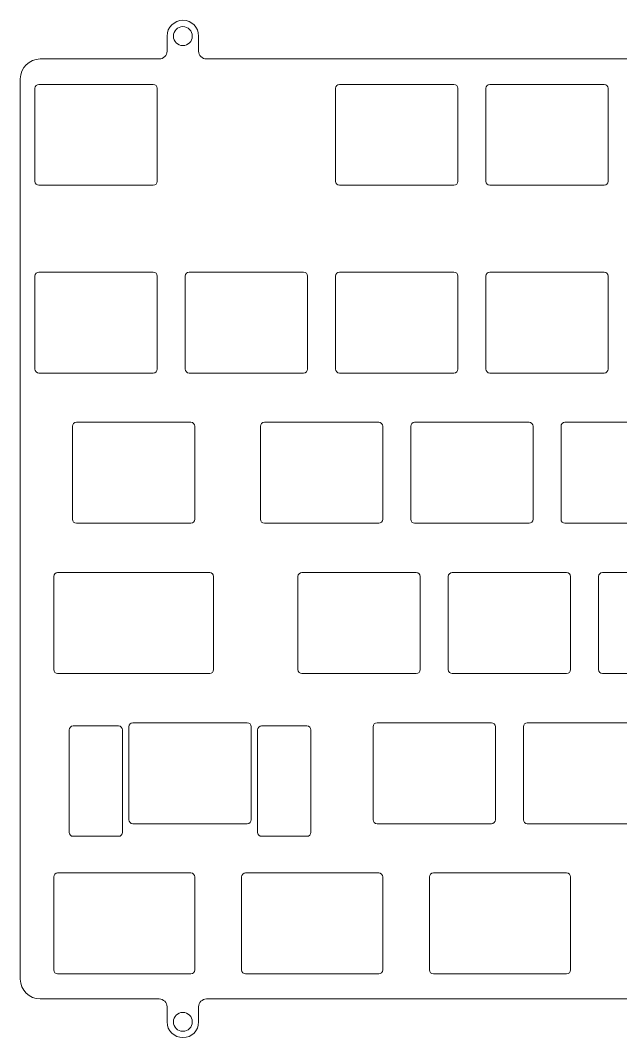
# Model space of a CAD drawing. Extents: x 132 to 481, y -549 to -243.
# Drawn here: x 133.1 to 209.2, y -372.3 to -243.3 of the extents above; entities that cross this region are included whole.
import ezdxf

# ---------------------------------------------------------------- set-up
doc = ezdxf.new("R2010")
doc.units = 0
doc.header["$MEASUREMENT"] = 0
doc.layers.add('Layer 1', color=7, linetype='Continuous')

# ---------------------------------------------------------------- blocks, each defined once
blk = doc.blocks.new('block 2')
at = {"layer": 'Layer 1', "color": 7, "lineweight": 9, "true_color": 0xffffff}
blk.add_open_spline([(135.57, -367.42), (134.19, -367.42), (133.07, -366.3), (133.07, -364.92)], degree=3, dxfattribs=at)
blk = doc.blocks.new('block 3')
at = {"layer": 'Layer 1', "color": 7, "lineweight": 9, "true_color": 0xffffff}
blk.add_lwpolyline([(135.57, -367.42), (150.67, -367.42)], dxfattribs=at)
blk = doc.blocks.new('block 4')
at = {"layer": 'Layer 1', "color": 7, "lineweight": 9, "true_color": 0xffffff}
blk.add_open_spline([(151.67, -368.42), (151.67, -367.87), (151.23, -367.42), (150.67, -367.42)], degree=3, dxfattribs=at)
blk = doc.blocks.new('block 5')
at = {"layer": 'Layer 1', "color": 7, "lineweight": 9, "true_color": 0xffffff}
blk.add_lwpolyline([(151.67, -368.42), (151.67, -370.32)], dxfattribs=at)
blk = doc.blocks.new('block 6')
at = {"layer": 'Layer 1', "color": 7, "lineweight": 9, "true_color": 0xffffff}
blk.add_open_spline([(151.67, -370.32), (151.67, -371.43), (152.57, -372.32), (153.67, -372.32), (154.78, -372.32), (155.67, -371.43), (155.67, -370.32)], degree=3, knots=[0, 0, 0, 0, 1, 1, 1, 2, 2, 2, 2], dxfattribs=at)
blk = doc.blocks.new('block 7')
at = {"layer": 'Layer 1', "color": 7, "lineweight": 9, "true_color": 0xffffff}
blk.add_lwpolyline([(155.67, -370.32), (155.67, -368.42)], dxfattribs=at)
blk = doc.blocks.new('block 8')
at = {"layer": 'Layer 1', "color": 7, "lineweight": 9, "true_color": 0xffffff}
blk.add_open_spline([(156.67, -367.42), (156.12, -367.42), (155.67, -367.87), (155.67, -368.42)], degree=3, dxfattribs=at)
blk = doc.blocks.new('block 9')
at = {"layer": 'Layer 1', "color": 7, "lineweight": 9, "true_color": 0xffffff}
blk.add_lwpolyline([(156.67, -367.42), (230.67, -367.42)], dxfattribs=at)
blk = doc.blocks.new('block 30')
at = {"layer": 'Layer 1', "color": 7, "lineweight": 9, "true_color": 0xffffff}
blk.add_open_spline([(152.47, -370.32), (152.47, -369.66), (153.01, -369.12), (153.67, -369.12), (154.34, -369.12), (154.87, -369.66), (154.87, -370.32), (154.87, -370.99), (154.34, -371.52), (153.67, -371.52), (153.01, -371.52), (152.47, -370.99), (152.47, -370.32)], degree=3, knots=[0, 0, 0, 0, 1, 1, 1, 2, 2, 2, 3, 3, 3, 4, 4, 4, 4], dxfattribs=at)
blk = doc.blocks.new('block 56')
at = {"layer": 'Layer 1', "color": 7, "lineweight": 9, "true_color": 0xffffff}
blk.add_lwpolyline([(230.67, -248.21), (156.67, -248.21)], dxfattribs=at)
blk = doc.blocks.new('block 57')
at = {"layer": 'Layer 1', "color": 7, "lineweight": 9, "true_color": 0xffffff}
blk.add_open_spline([(155.67, -247.21), (155.67, -247.76), (156.12, -248.21), (156.67, -248.21)], degree=3, dxfattribs=at)
blk = doc.blocks.new('block 58')
at = {"layer": 'Layer 1', "color": 7, "lineweight": 9, "true_color": 0xffffff}
blk.add_lwpolyline([(155.67, -247.21), (155.67, -245.31)], dxfattribs=at)
blk = doc.blocks.new('block 59')
at = {"layer": 'Layer 1', "color": 7, "lineweight": 9, "true_color": 0xffffff}
blk.add_open_spline([(155.67, -245.31), (155.67, -244.21), (154.78, -243.31), (153.67, -243.31), (152.57, -243.31), (151.67, -244.21), (151.67, -245.31)], degree=3, knots=[0, 0, 0, 0, 1, 1, 1, 2, 2, 2, 2], dxfattribs=at)
blk = doc.blocks.new('block 60')
at = {"layer": 'Layer 1', "color": 7, "lineweight": 9, "true_color": 0xffffff}
blk.add_lwpolyline([(151.67, -245.31), (151.67, -247.21)], dxfattribs=at)
blk = doc.blocks.new('block 61')
at = {"layer": 'Layer 1', "color": 7, "lineweight": 9, "true_color": 0xffffff}
blk.add_open_spline([(150.67, -248.21), (151.23, -248.21), (151.67, -247.76), (151.67, -247.21)], degree=3, dxfattribs=at)
blk = doc.blocks.new('block 62')
at = {"layer": 'Layer 1', "color": 7, "lineweight": 9, "true_color": 0xffffff}
blk.add_lwpolyline([(150.67, -248.21), (135.57, -248.21)], dxfattribs=at)
blk = doc.blocks.new('block 63')
at = {"layer": 'Layer 1', "color": 7, "lineweight": 9, "true_color": 0xffffff}
blk.add_open_spline([(133.07, -250.71), (133.07, -249.33), (134.19, -248.21), (135.57, -248.21)], degree=3, dxfattribs=at)
blk = doc.blocks.new('block 67')
at = {"layer": 'Layer 1', "color": 7, "lineweight": 9, "true_color": 0xffffff}
blk.add_open_spline([(152.47, -245.31), (152.47, -244.65), (153.01, -244.11), (153.67, -244.11), (154.34, -244.11), (154.87, -244.65), (154.87, -245.31), (154.87, -245.97), (154.34, -246.51), (153.67, -246.51), (153.01, -246.51), (152.47, -245.97), (152.47, -245.31)], degree=3, knots=[0, 0, 0, 0, 1, 1, 1, 2, 2, 2, 3, 3, 3, 4, 4, 4, 4], dxfattribs=at)
blk = doc.blocks.new('block 73')
at = {"layer": 'Layer 1', "color": 7, "lineweight": 9, "true_color": 0xffffff}
blk.add_lwpolyline([(135.42, -251.43), (149.92, -251.43)], dxfattribs=at)
blk = doc.blocks.new('block 74')
at = {"layer": 'Layer 1', "color": 7, "lineweight": 9, "true_color": 0xffffff}
blk.add_lwpolyline([(135.42, -264.23), (149.92, -264.23)], dxfattribs=at)
blk = doc.blocks.new('block 75')
at = {"layer": 'Layer 1', "color": 7, "lineweight": 9, "true_color": 0xffffff}
blk.add_lwpolyline([(134.92, -251.93), (134.92, -263.73)], dxfattribs=at)
blk = doc.blocks.new('block 76')
at = {"layer": 'Layer 1', "color": 7, "lineweight": 9, "true_color": 0xffffff}
blk.add_lwpolyline([(150.42, -251.93), (150.42, -263.73)], dxfattribs=at)
blk = doc.blocks.new('block 77')
at = {"layer": 'Layer 1', "color": 7, "lineweight": 9, "true_color": 0xffffff}
blk.add_open_spline([(135.42, -251.43), (135.15, -251.43), (134.92, -251.65), (134.92, -251.93)], degree=3, dxfattribs=at)
blk = doc.blocks.new('block 78')
at = {"layer": 'Layer 1', "color": 7, "lineweight": 9, "true_color": 0xffffff}
blk.add_open_spline([(150.42, -251.93), (150.42, -251.65), (150.2, -251.43), (149.92, -251.43)], degree=3, dxfattribs=at)
blk = doc.blocks.new('block 79')
at = {"layer": 'Layer 1', "color": 7, "lineweight": 9, "true_color": 0xffffff}
blk.add_open_spline([(134.92, -263.73), (134.92, -264), (135.15, -264.23), (135.42, -264.23)], degree=3, dxfattribs=at)
blk = doc.blocks.new('block 80')
at = {"layer": 'Layer 1', "color": 7, "lineweight": 9, "true_color": 0xffffff}
blk.add_open_spline([(149.92, -264.23), (150.2, -264.23), (150.42, -264), (150.42, -263.73)], degree=3, dxfattribs=at)
blk = doc.blocks.new('block 81')
at = {"layer": 'Layer 1', "color": 7, "lineweight": 9, "true_color": 0xffffff}
blk.add_lwpolyline([(173.52, -251.43), (188.02, -251.43)], dxfattribs=at)
blk = doc.blocks.new('block 82')
at = {"layer": 'Layer 1', "color": 7, "lineweight": 9, "true_color": 0xffffff}
blk.add_lwpolyline([(173.52, -264.23), (188.02, -264.23)], dxfattribs=at)
blk = doc.blocks.new('block 83')
at = {"layer": 'Layer 1', "color": 7, "lineweight": 9, "true_color": 0xffffff}
blk.add_lwpolyline([(173.02, -251.93), (173.02, -263.73)], dxfattribs=at)
blk = doc.blocks.new('block 84')
at = {"layer": 'Layer 1', "color": 7, "lineweight": 9, "true_color": 0xffffff}
blk.add_lwpolyline([(188.52, -251.93), (188.52, -263.73)], dxfattribs=at)
blk = doc.blocks.new('block 85')
at = {"layer": 'Layer 1', "color": 7, "lineweight": 9, "true_color": 0xffffff}
blk.add_open_spline([(173.52, -251.43), (173.25, -251.43), (173.02, -251.65), (173.02, -251.93)], degree=3, dxfattribs=at)
blk = doc.blocks.new('block 86')
at = {"layer": 'Layer 1', "color": 7, "lineweight": 9, "true_color": 0xffffff}
blk.add_open_spline([(188.52, -251.93), (188.52, -251.65), (188.3, -251.43), (188.02, -251.43)], degree=3, dxfattribs=at)
blk = doc.blocks.new('block 87')
at = {"layer": 'Layer 1', "color": 7, "lineweight": 9, "true_color": 0xffffff}
blk.add_open_spline([(173.02, -263.73), (173.02, -264), (173.25, -264.23), (173.52, -264.23)], degree=3, dxfattribs=at)
blk = doc.blocks.new('block 88')
at = {"layer": 'Layer 1', "color": 7, "lineweight": 9, "true_color": 0xffffff}
blk.add_open_spline([(188.02, -264.23), (188.3, -264.23), (188.52, -264), (188.52, -263.73)], degree=3, dxfattribs=at)
blk = doc.blocks.new('block 89')
at = {"layer": 'Layer 1', "color": 7, "lineweight": 9, "true_color": 0xffffff}
blk.add_lwpolyline([(192.57, -251.43), (207.07, -251.43)], dxfattribs=at)
blk = doc.blocks.new('block 90')
at = {"layer": 'Layer 1', "color": 7, "lineweight": 9, "true_color": 0xffffff}
blk.add_lwpolyline([(192.57, -264.23), (207.07, -264.23)], dxfattribs=at)
blk = doc.blocks.new('block 91')
at = {"layer": 'Layer 1', "color": 7, "lineweight": 9, "true_color": 0xffffff}
blk.add_lwpolyline([(192.07, -251.93), (192.07, -263.73)], dxfattribs=at)
blk = doc.blocks.new('block 92')
at = {"layer": 'Layer 1', "color": 7, "lineweight": 9, "true_color": 0xffffff}
blk.add_lwpolyline([(207.57, -251.93), (207.57, -263.73)], dxfattribs=at)
blk = doc.blocks.new('block 93')
at = {"layer": 'Layer 1', "color": 7, "lineweight": 9, "true_color": 0xffffff}
blk.add_open_spline([(192.57, -251.43), (192.3, -251.43), (192.07, -251.65), (192.07, -251.93)], degree=3, dxfattribs=at)
blk = doc.blocks.new('block 94')
at = {"layer": 'Layer 1', "color": 7, "lineweight": 9, "true_color": 0xffffff}
blk.add_open_spline([(207.57, -251.93), (207.57, -251.65), (207.35, -251.43), (207.07, -251.43)], degree=3, dxfattribs=at)
blk = doc.blocks.new('block 95')
at = {"layer": 'Layer 1', "color": 7, "lineweight": 9, "true_color": 0xffffff}
blk.add_open_spline([(192.07, -263.73), (192.07, -264), (192.3, -264.23), (192.57, -264.23)], degree=3, dxfattribs=at)
blk = doc.blocks.new('block 96')
at = {"layer": 'Layer 1', "color": 7, "lineweight": 9, "true_color": 0xffffff}
blk.add_open_spline([(207.07, -264.23), (207.35, -264.23), (207.57, -264), (207.57, -263.73)], degree=3, dxfattribs=at)
blk = doc.blocks.new('block 199')
at = {"layer": 'Layer 1', "color": 7, "lineweight": 9, "true_color": 0xffffff}
blk.add_lwpolyline([(135.42, -275.24), (149.92, -275.24)], dxfattribs=at)
blk = doc.blocks.new('block 200')
at = {"layer": 'Layer 1', "color": 7, "lineweight": 9, "true_color": 0xffffff}
blk.add_lwpolyline([(135.42, -288.04), (149.92, -288.04)], dxfattribs=at)
blk = doc.blocks.new('block 201')
at = {"layer": 'Layer 1', "color": 7, "lineweight": 9, "true_color": 0xffffff}
blk.add_lwpolyline([(134.92, -275.74), (134.92, -287.54)], dxfattribs=at)
blk = doc.blocks.new('block 202')
at = {"layer": 'Layer 1', "color": 7, "lineweight": 9, "true_color": 0xffffff}
blk.add_lwpolyline([(150.42, -275.74), (150.42, -287.54)], dxfattribs=at)
blk = doc.blocks.new('block 203')
at = {"layer": 'Layer 1', "color": 7, "lineweight": 9, "true_color": 0xffffff}
blk.add_open_spline([(135.42, -275.24), (135.15, -275.24), (134.92, -275.47), (134.92, -275.74)], degree=3, dxfattribs=at)
blk = doc.blocks.new('block 204')
at = {"layer": 'Layer 1', "color": 7, "lineweight": 9, "true_color": 0xffffff}
blk.add_open_spline([(150.42, -275.74), (150.42, -275.47), (150.2, -275.24), (149.92, -275.24)], degree=3, dxfattribs=at)
blk = doc.blocks.new('block 205')
at = {"layer": 'Layer 1', "color": 7, "lineweight": 9, "true_color": 0xffffff}
blk.add_open_spline([(134.92, -287.54), (134.92, -287.82), (135.15, -288.04), (135.42, -288.04)], degree=3, dxfattribs=at)
blk = doc.blocks.new('block 206')
at = {"layer": 'Layer 1', "color": 7, "lineweight": 9, "true_color": 0xffffff}
blk.add_open_spline([(149.92, -288.04), (150.2, -288.04), (150.42, -287.82), (150.42, -287.54)], degree=3, dxfattribs=at)
blk = doc.blocks.new('block 207')
at = {"layer": 'Layer 1', "color": 7, "lineweight": 9, "true_color": 0xffffff}
blk.add_lwpolyline([(154.47, -275.24), (168.97, -275.24)], dxfattribs=at)
blk = doc.blocks.new('block 208')
at = {"layer": 'Layer 1', "color": 7, "lineweight": 9, "true_color": 0xffffff}
blk.add_lwpolyline([(154.47, -288.04), (168.97, -288.04)], dxfattribs=at)
blk = doc.blocks.new('block 209')
at = {"layer": 'Layer 1', "color": 7, "lineweight": 9, "true_color": 0xffffff}
blk.add_lwpolyline([(153.97, -275.74), (153.97, -287.54)], dxfattribs=at)
blk = doc.blocks.new('block 210')
at = {"layer": 'Layer 1', "color": 7, "lineweight": 9, "true_color": 0xffffff}
blk.add_lwpolyline([(169.47, -275.74), (169.47, -287.54)], dxfattribs=at)
blk = doc.blocks.new('block 211')
at = {"layer": 'Layer 1', "color": 7, "lineweight": 9, "true_color": 0xffffff}
blk.add_open_spline([(154.47, -275.24), (154.2, -275.24), (153.97, -275.47), (153.97, -275.74)], degree=3, dxfattribs=at)
blk = doc.blocks.new('block 212')
at = {"layer": 'Layer 1', "color": 7, "lineweight": 9, "true_color": 0xffffff}
blk.add_open_spline([(169.47, -275.74), (169.47, -275.47), (169.25, -275.24), (168.97, -275.24)], degree=3, dxfattribs=at)
blk = doc.blocks.new('block 213')
at = {"layer": 'Layer 1', "color": 7, "lineweight": 9, "true_color": 0xffffff}
blk.add_open_spline([(153.97, -287.54), (153.97, -287.82), (154.2, -288.04), (154.47, -288.04)], degree=3, dxfattribs=at)
blk = doc.blocks.new('block 214')
at = {"layer": 'Layer 1', "color": 7, "lineweight": 9, "true_color": 0xffffff}
blk.add_open_spline([(168.97, -288.04), (169.25, -288.04), (169.47, -287.82), (169.47, -287.54)], degree=3, dxfattribs=at)
blk = doc.blocks.new('block 215')
at = {"layer": 'Layer 1', "color": 7, "lineweight": 9, "true_color": 0xffffff}
blk.add_lwpolyline([(173.52, -275.24), (188.02, -275.24)], dxfattribs=at)
blk = doc.blocks.new('block 216')
at = {"layer": 'Layer 1', "color": 7, "lineweight": 9, "true_color": 0xffffff}
blk.add_lwpolyline([(173.52, -288.04), (188.02, -288.04)], dxfattribs=at)
blk = doc.blocks.new('block 217')
at = {"layer": 'Layer 1', "color": 7, "lineweight": 9, "true_color": 0xffffff}
blk.add_lwpolyline([(173.02, -275.74), (173.02, -287.54)], dxfattribs=at)
blk = doc.blocks.new('block 218')
at = {"layer": 'Layer 1', "color": 7, "lineweight": 9, "true_color": 0xffffff}
blk.add_lwpolyline([(188.52, -275.74), (188.52, -287.54)], dxfattribs=at)
blk = doc.blocks.new('block 219')
at = {"layer": 'Layer 1', "color": 7, "lineweight": 9, "true_color": 0xffffff}
blk.add_open_spline([(173.52, -275.24), (173.25, -275.24), (173.02, -275.47), (173.02, -275.74)], degree=3, dxfattribs=at)
blk = doc.blocks.new('block 220')
at = {"layer": 'Layer 1', "color": 7, "lineweight": 9, "true_color": 0xffffff}
blk.add_open_spline([(188.52, -275.74), (188.52, -275.47), (188.3, -275.24), (188.02, -275.24)], degree=3, dxfattribs=at)
blk = doc.blocks.new('block 221')
at = {"layer": 'Layer 1', "color": 7, "lineweight": 9, "true_color": 0xffffff}
blk.add_open_spline([(173.02, -287.54), (173.02, -287.82), (173.25, -288.04), (173.52, -288.04)], degree=3, dxfattribs=at)
blk = doc.blocks.new('block 222')
at = {"layer": 'Layer 1', "color": 7, "lineweight": 9, "true_color": 0xffffff}
blk.add_open_spline([(188.02, -288.04), (188.3, -288.04), (188.52, -287.82), (188.52, -287.54)], degree=3, dxfattribs=at)
blk = doc.blocks.new('block 223')
at = {"layer": 'Layer 1', "color": 7, "lineweight": 9, "true_color": 0xffffff}
blk.add_lwpolyline([(192.57, -275.24), (207.07, -275.24)], dxfattribs=at)
blk = doc.blocks.new('block 224')
at = {"layer": 'Layer 1', "color": 7, "lineweight": 9, "true_color": 0xffffff}
blk.add_lwpolyline([(192.57, -288.04), (207.07, -288.04)], dxfattribs=at)
blk = doc.blocks.new('block 225')
at = {"layer": 'Layer 1', "color": 7, "lineweight": 9, "true_color": 0xffffff}
blk.add_lwpolyline([(192.07, -275.74), (192.07, -287.54)], dxfattribs=at)
blk = doc.blocks.new('block 226')
at = {"layer": 'Layer 1', "color": 7, "lineweight": 9, "true_color": 0xffffff}
blk.add_lwpolyline([(207.57, -275.74), (207.57, -287.54)], dxfattribs=at)
blk = doc.blocks.new('block 227')
at = {"layer": 'Layer 1', "color": 7, "lineweight": 9, "true_color": 0xffffff}
blk.add_open_spline([(192.57, -275.24), (192.3, -275.24), (192.07, -275.47), (192.07, -275.74)], degree=3, dxfattribs=at)
blk = doc.blocks.new('block 228')
at = {"layer": 'Layer 1', "color": 7, "lineweight": 9, "true_color": 0xffffff}
blk.add_open_spline([(207.57, -275.74), (207.57, -275.47), (207.35, -275.24), (207.07, -275.24)], degree=3, dxfattribs=at)
blk = doc.blocks.new('block 229')
at = {"layer": 'Layer 1', "color": 7, "lineweight": 9, "true_color": 0xffffff}
blk.add_open_spline([(192.07, -287.54), (192.07, -287.82), (192.3, -288.04), (192.57, -288.04)], degree=3, dxfattribs=at)
blk = doc.blocks.new('block 230')
at = {"layer": 'Layer 1', "color": 7, "lineweight": 9, "true_color": 0xffffff}
blk.add_open_spline([(207.07, -288.04), (207.35, -288.04), (207.57, -287.82), (207.57, -287.54)], degree=3, dxfattribs=at)
blk = doc.blocks.new('block 351')
at = {"layer": 'Layer 1', "color": 7, "lineweight": 9, "true_color": 0xffffff}
blk.add_lwpolyline([(140.18, -294.29), (154.68, -294.29)], dxfattribs=at)
blk = doc.blocks.new('block 352')
at = {"layer": 'Layer 1', "color": 7, "lineweight": 9, "true_color": 0xffffff}
blk.add_lwpolyline([(140.18, -307.09), (154.68, -307.09)], dxfattribs=at)
blk = doc.blocks.new('block 353')
at = {"layer": 'Layer 1', "color": 7, "lineweight": 9, "true_color": 0xffffff}
blk.add_lwpolyline([(139.68, -294.79), (139.68, -306.59)], dxfattribs=at)
blk = doc.blocks.new('block 354')
at = {"layer": 'Layer 1', "color": 7, "lineweight": 9, "true_color": 0xffffff}
blk.add_lwpolyline([(155.18, -294.79), (155.18, -306.59)], dxfattribs=at)
blk = doc.blocks.new('block 355')
at = {"layer": 'Layer 1', "color": 7, "lineweight": 9, "true_color": 0xffffff}
blk.add_open_spline([(140.18, -294.29), (139.91, -294.29), (139.68, -294.52), (139.68, -294.79)], degree=3, dxfattribs=at)
blk = doc.blocks.new('block 356')
at = {"layer": 'Layer 1', "color": 7, "lineweight": 9, "true_color": 0xffffff}
blk.add_open_spline([(155.18, -294.79), (155.18, -294.52), (154.96, -294.29), (154.68, -294.29)], degree=3, dxfattribs=at)
blk = doc.blocks.new('block 357')
at = {"layer": 'Layer 1', "color": 7, "lineweight": 9, "true_color": 0xffffff}
blk.add_open_spline([(139.68, -306.59), (139.68, -306.87), (139.91, -307.09), (140.18, -307.09)], degree=3, dxfattribs=at)
blk = doc.blocks.new('block 358')
at = {"layer": 'Layer 1', "color": 7, "lineweight": 9, "true_color": 0xffffff}
blk.add_open_spline([(154.68, -307.09), (154.96, -307.09), (155.18, -306.87), (155.18, -306.59)], degree=3, dxfattribs=at)
blk = doc.blocks.new('block 359')
at = {"layer": 'Layer 1', "color": 7, "lineweight": 9, "true_color": 0xffffff}
blk.add_lwpolyline([(164, -294.29), (178.5, -294.29)], dxfattribs=at)
blk = doc.blocks.new('block 360')
at = {"layer": 'Layer 1', "color": 7, "lineweight": 9, "true_color": 0xffffff}
blk.add_lwpolyline([(164, -307.09), (178.5, -307.09)], dxfattribs=at)
blk = doc.blocks.new('block 361')
at = {"layer": 'Layer 1', "color": 7, "lineweight": 9, "true_color": 0xffffff}
blk.add_lwpolyline([(163.5, -294.79), (163.5, -306.59)], dxfattribs=at)
blk = doc.blocks.new('block 362')
at = {"layer": 'Layer 1', "color": 7, "lineweight": 9, "true_color": 0xffffff}
blk.add_lwpolyline([(179, -294.79), (179, -306.59)], dxfattribs=at)
blk = doc.blocks.new('block 363')
at = {"layer": 'Layer 1', "color": 7, "lineweight": 9, "true_color": 0xffffff}
blk.add_open_spline([(164, -294.29), (163.72, -294.29), (163.5, -294.52), (163.5, -294.79)], degree=3, dxfattribs=at)
blk = doc.blocks.new('block 364')
at = {"layer": 'Layer 1', "color": 7, "lineweight": 9, "true_color": 0xffffff}
blk.add_open_spline([(179, -294.79), (179, -294.52), (178.77, -294.29), (178.5, -294.29)], degree=3, dxfattribs=at)
blk = doc.blocks.new('block 365')
at = {"layer": 'Layer 1', "color": 7, "lineweight": 9, "true_color": 0xffffff}
blk.add_open_spline([(163.5, -306.59), (163.5, -306.87), (163.72, -307.09), (164, -307.09)], degree=3, dxfattribs=at)
blk = doc.blocks.new('block 366')
at = {"layer": 'Layer 1', "color": 7, "lineweight": 9, "true_color": 0xffffff}
blk.add_open_spline([(178.5, -307.09), (178.77, -307.09), (179, -306.87), (179, -306.59)], degree=3, dxfattribs=at)
blk = doc.blocks.new('block 367')
at = {"layer": 'Layer 1', "color": 7, "lineweight": 9, "true_color": 0xffffff}
blk.add_lwpolyline([(183.05, -294.29), (197.55, -294.29)], dxfattribs=at)
blk = doc.blocks.new('block 368')
at = {"layer": 'Layer 1', "color": 7, "lineweight": 9, "true_color": 0xffffff}
blk.add_lwpolyline([(183.05, -307.09), (197.55, -307.09)], dxfattribs=at)
blk = doc.blocks.new('block 369')
at = {"layer": 'Layer 1', "color": 7, "lineweight": 9, "true_color": 0xffffff}
blk.add_lwpolyline([(182.55, -294.79), (182.55, -306.59)], dxfattribs=at)
blk = doc.blocks.new('block 370')
at = {"layer": 'Layer 1', "color": 7, "lineweight": 9, "true_color": 0xffffff}
blk.add_lwpolyline([(198.05, -294.79), (198.05, -306.59)], dxfattribs=at)
blk = doc.blocks.new('block 371')
at = {"layer": 'Layer 1', "color": 7, "lineweight": 9, "true_color": 0xffffff}
blk.add_open_spline([(183.05, -294.29), (182.77, -294.29), (182.55, -294.52), (182.55, -294.79)], degree=3, dxfattribs=at)
blk = doc.blocks.new('block 372')
at = {"layer": 'Layer 1', "color": 7, "lineweight": 9, "true_color": 0xffffff}
blk.add_open_spline([(198.05, -294.79), (198.05, -294.52), (197.82, -294.29), (197.55, -294.29)], degree=3, dxfattribs=at)
blk = doc.blocks.new('block 373')
at = {"layer": 'Layer 1', "color": 7, "lineweight": 9, "true_color": 0xffffff}
blk.add_open_spline([(182.55, -306.59), (182.55, -306.87), (182.77, -307.09), (183.05, -307.09)], degree=3, dxfattribs=at)
blk = doc.blocks.new('block 374')
at = {"layer": 'Layer 1', "color": 7, "lineweight": 9, "true_color": 0xffffff}
blk.add_open_spline([(197.55, -307.09), (197.82, -307.09), (198.05, -306.87), (198.05, -306.59)], degree=3, dxfattribs=at)
blk = doc.blocks.new('block 375')
at = {"layer": 'Layer 1', "color": 7, "lineweight": 9, "true_color": 0xffffff}
blk.add_lwpolyline([(202.1, -294.29), (216.6, -294.29)], dxfattribs=at)
blk = doc.blocks.new('block 376')
at = {"layer": 'Layer 1', "color": 7, "lineweight": 9, "true_color": 0xffffff}
blk.add_lwpolyline([(202.1, -307.09), (216.6, -307.09)], dxfattribs=at)
blk = doc.blocks.new('block 377')
at = {"layer": 'Layer 1', "color": 7, "lineweight": 9, "true_color": 0xffffff}
blk.add_lwpolyline([(201.6, -294.79), (201.6, -306.59)], dxfattribs=at)
blk = doc.blocks.new('block 379')
at = {"layer": 'Layer 1', "color": 7, "lineweight": 9, "true_color": 0xffffff}
blk.add_open_spline([(202.1, -294.29), (201.82, -294.29), (201.6, -294.52), (201.6, -294.79)], degree=3, dxfattribs=at)
blk = doc.blocks.new('block 381')
at = {"layer": 'Layer 1', "color": 7, "lineweight": 9, "true_color": 0xffffff}
blk.add_open_spline([(201.6, -306.59), (201.6, -306.87), (201.82, -307.09), (202.1, -307.09)], degree=3, dxfattribs=at)
blk = doc.blocks.new('block 487')
at = {"layer": 'Layer 1', "color": 7, "lineweight": 9, "true_color": 0xffffff}
blk.add_lwpolyline([(157.57, -313.84), (157.57, -325.64)], dxfattribs=at)
blk = doc.blocks.new('block 488')
at = {"layer": 'Layer 1', "color": 7, "lineweight": 9, "true_color": 0xffffff}
blk.add_open_spline([(157.57, -313.84), (157.57, -313.57), (157.34, -313.34), (157.07, -313.34)], degree=3, dxfattribs=at)
blk = doc.blocks.new('block 489')
at = {"layer": 'Layer 1', "color": 7, "lineweight": 9, "true_color": 0xffffff}
blk.add_open_spline([(157.07, -326.14), (157.34, -326.14), (157.57, -325.92), (157.57, -325.64)], degree=3, dxfattribs=at)
blk = doc.blocks.new('block 490')
at = {"layer": 'Layer 1', "color": 7, "lineweight": 9, "true_color": 0xffffff}
blk.add_lwpolyline([(137.3, -313.84), (137.3, -325.64)], dxfattribs=at)
blk = doc.blocks.new('block 491')
at = {"layer": 'Layer 1', "color": 7, "lineweight": 9, "true_color": 0xffffff}
blk.add_open_spline([(137.8, -313.34), (137.53, -313.34), (137.3, -313.57), (137.3, -313.84)], degree=3, dxfattribs=at)
blk = doc.blocks.new('block 492')
at = {"layer": 'Layer 1', "color": 7, "lineweight": 9, "true_color": 0xffffff}
blk.add_open_spline([(137.3, -325.64), (137.3, -325.92), (137.53, -326.14), (137.8, -326.14)], degree=3, dxfattribs=at)
blk = doc.blocks.new('block 493')
at = {"layer": 'Layer 1', "color": 7, "lineweight": 9, "true_color": 0xffffff}
blk.add_lwpolyline([(168.76, -313.34), (183.26, -313.34)], dxfattribs=at)
blk = doc.blocks.new('block 494')
at = {"layer": 'Layer 1', "color": 7, "lineweight": 9, "true_color": 0xffffff}
blk.add_lwpolyline([(168.76, -326.14), (183.26, -326.14)], dxfattribs=at)
blk = doc.blocks.new('block 495')
at = {"layer": 'Layer 1', "color": 7, "lineweight": 9, "true_color": 0xffffff}
blk.add_lwpolyline([(168.26, -313.84), (168.26, -325.64)], dxfattribs=at)
blk = doc.blocks.new('block 496')
at = {"layer": 'Layer 1', "color": 7, "lineweight": 9, "true_color": 0xffffff}
blk.add_lwpolyline([(183.76, -313.84), (183.76, -325.64)], dxfattribs=at)
blk = doc.blocks.new('block 497')
at = {"layer": 'Layer 1', "color": 7, "lineweight": 9, "true_color": 0xffffff}
blk.add_open_spline([(168.76, -313.34), (168.48, -313.34), (168.26, -313.57), (168.26, -313.84)], degree=3, dxfattribs=at)
blk = doc.blocks.new('block 498')
at = {"layer": 'Layer 1', "color": 7, "lineweight": 9, "true_color": 0xffffff}
blk.add_open_spline([(183.76, -313.84), (183.76, -313.57), (183.54, -313.34), (183.26, -313.34)], degree=3, dxfattribs=at)
blk = doc.blocks.new('block 499')
at = {"layer": 'Layer 1', "color": 7, "lineweight": 9, "true_color": 0xffffff}
blk.add_open_spline([(168.26, -325.64), (168.26, -325.92), (168.48, -326.14), (168.76, -326.14)], degree=3, dxfattribs=at)
blk = doc.blocks.new('block 500')
at = {"layer": 'Layer 1', "color": 7, "lineweight": 9, "true_color": 0xffffff}
blk.add_open_spline([(183.26, -326.14), (183.54, -326.14), (183.76, -325.92), (183.76, -325.64)], degree=3, dxfattribs=at)
blk = doc.blocks.new('block 501')
at = {"layer": 'Layer 1', "color": 7, "lineweight": 9, "true_color": 0xffffff}
blk.add_lwpolyline([(187.81, -313.34), (202.31, -313.34)], dxfattribs=at)
blk = doc.blocks.new('block 502')
at = {"layer": 'Layer 1', "color": 7, "lineweight": 9, "true_color": 0xffffff}
blk.add_lwpolyline([(187.81, -326.14), (202.31, -326.14)], dxfattribs=at)
blk = doc.blocks.new('block 503')
at = {"layer": 'Layer 1', "color": 7, "lineweight": 9, "true_color": 0xffffff}
blk.add_lwpolyline([(187.31, -313.84), (187.31, -325.64)], dxfattribs=at)
blk = doc.blocks.new('block 504')
at = {"layer": 'Layer 1', "color": 7, "lineweight": 9, "true_color": 0xffffff}
blk.add_lwpolyline([(202.81, -313.84), (202.81, -325.64)], dxfattribs=at)
blk = doc.blocks.new('block 505')
at = {"layer": 'Layer 1', "color": 7, "lineweight": 9, "true_color": 0xffffff}
blk.add_open_spline([(187.81, -313.34), (187.53, -313.34), (187.31, -313.57), (187.31, -313.84)], degree=3, dxfattribs=at)
blk = doc.blocks.new('block 506')
at = {"layer": 'Layer 1', "color": 7, "lineweight": 9, "true_color": 0xffffff}
blk.add_open_spline([(202.81, -313.84), (202.81, -313.57), (202.59, -313.34), (202.31, -313.34)], degree=3, dxfattribs=at)
blk = doc.blocks.new('block 507')
at = {"layer": 'Layer 1', "color": 7, "lineweight": 9, "true_color": 0xffffff}
blk.add_open_spline([(187.31, -325.64), (187.31, -325.92), (187.53, -326.14), (187.81, -326.14)], degree=3, dxfattribs=at)
blk = doc.blocks.new('block 508')
at = {"layer": 'Layer 1', "color": 7, "lineweight": 9, "true_color": 0xffffff}
blk.add_open_spline([(202.31, -326.14), (202.59, -326.14), (202.81, -325.92), (202.81, -325.64)], degree=3, dxfattribs=at)
blk = doc.blocks.new('block 509')
at = {"layer": 'Layer 1', "color": 7, "lineweight": 9, "true_color": 0xffffff}
blk.add_lwpolyline([(206.86, -313.34), (221.36, -313.34)], dxfattribs=at)
blk = doc.blocks.new('block 510')
at = {"layer": 'Layer 1', "color": 7, "lineweight": 9, "true_color": 0xffffff}
blk.add_lwpolyline([(206.86, -326.14), (221.36, -326.14)], dxfattribs=at)
blk = doc.blocks.new('block 511')
at = {"layer": 'Layer 1', "color": 7, "lineweight": 9, "true_color": 0xffffff}
blk.add_lwpolyline([(206.36, -313.84), (206.36, -325.64)], dxfattribs=at)
blk = doc.blocks.new('block 513')
at = {"layer": 'Layer 1', "color": 7, "lineweight": 9, "true_color": 0xffffff}
blk.add_open_spline([(206.86, -313.34), (206.58, -313.34), (206.36, -313.57), (206.36, -313.84)], degree=3, dxfattribs=at)
blk = doc.blocks.new('block 515')
at = {"layer": 'Layer 1', "color": 7, "lineweight": 9, "true_color": 0xffffff}
blk.add_open_spline([(206.36, -325.64), (206.36, -325.92), (206.58, -326.14), (206.86, -326.14)], degree=3, dxfattribs=at)
blk = doc.blocks.new('block 605')
at = {"layer": 'Layer 1', "color": 7, "lineweight": 9, "true_color": 0xffffff}
blk.add_lwpolyline([(147.33, -332.39), (161.83, -332.39)], dxfattribs=at)
blk = doc.blocks.new('block 606')
at = {"layer": 'Layer 1', "color": 7, "lineweight": 9, "true_color": 0xffffff}
blk.add_lwpolyline([(147.33, -345.19), (161.83, -345.19)], dxfattribs=at)
blk = doc.blocks.new('block 607')
at = {"layer": 'Layer 1', "color": 7, "lineweight": 9, "true_color": 0xffffff}
blk.add_lwpolyline([(146.83, -332.89), (146.83, -344.69)], dxfattribs=at)
blk = doc.blocks.new('block 608')
at = {"layer": 'Layer 1', "color": 7, "lineweight": 9, "true_color": 0xffffff}
blk.add_lwpolyline([(162.33, -332.89), (162.33, -344.69)], dxfattribs=at)
blk = doc.blocks.new('block 609')
at = {"layer": 'Layer 1', "color": 7, "lineweight": 9, "true_color": 0xffffff}
blk.add_open_spline([(147.33, -332.39), (147.05, -332.39), (146.83, -332.62), (146.83, -332.89)], degree=3, dxfattribs=at)
blk = doc.blocks.new('block 610')
at = {"layer": 'Layer 1', "color": 7, "lineweight": 9, "true_color": 0xffffff}
blk.add_open_spline([(162.33, -332.89), (162.33, -332.62), (162.1, -332.39), (161.83, -332.39)], degree=3, dxfattribs=at)
blk = doc.blocks.new('block 611')
at = {"layer": 'Layer 1', "color": 7, "lineweight": 9, "true_color": 0xffffff}
blk.add_open_spline([(146.83, -344.69), (146.83, -344.97), (147.05, -345.19), (147.33, -345.19)], degree=3, dxfattribs=at)
blk = doc.blocks.new('block 612')
at = {"layer": 'Layer 1', "color": 7, "lineweight": 9, "true_color": 0xffffff}
blk.add_open_spline([(161.83, -345.19), (162.1, -345.19), (162.33, -344.97), (162.33, -344.69)], degree=3, dxfattribs=at)
blk = doc.blocks.new('block 613')
at = {"layer": 'Layer 1', "color": 7, "lineweight": 9, "true_color": 0xffffff}
blk.add_lwpolyline([(163.64, -332.79), (169.39, -332.79)], dxfattribs=at)
blk = doc.blocks.new('block 614')
at = {"layer": 'Layer 1', "color": 7, "lineweight": 9, "true_color": 0xffffff}
blk.add_lwpolyline([(163.64, -346.79), (169.39, -346.79)], dxfattribs=at)
blk = doc.blocks.new('block 615')
at = {"layer": 'Layer 1', "color": 7, "lineweight": 9, "true_color": 0xffffff}
blk.add_lwpolyline([(163.14, -333.29), (163.14, -346.29)], dxfattribs=at)
blk = doc.blocks.new('block 616')
at = {"layer": 'Layer 1', "color": 7, "lineweight": 9, "true_color": 0xffffff}
blk.add_lwpolyline([(169.89, -333.29), (169.89, -346.29)], dxfattribs=at)
blk = doc.blocks.new('block 617')
at = {"layer": 'Layer 1', "color": 7, "lineweight": 9, "true_color": 0xffffff}
blk.add_open_spline([(163.64, -332.79), (163.37, -332.79), (163.14, -333.02), (163.14, -333.29)], degree=3, dxfattribs=at)
blk = doc.blocks.new('block 618')
at = {"layer": 'Layer 1', "color": 7, "lineweight": 9, "true_color": 0xffffff}
blk.add_open_spline([(169.89, -333.29), (169.89, -333.02), (169.67, -332.79), (169.39, -332.79)], degree=3, dxfattribs=at)
blk = doc.blocks.new('block 619')
at = {"layer": 'Layer 1', "color": 7, "lineweight": 9, "true_color": 0xffffff}
blk.add_open_spline([(163.14, -346.29), (163.14, -346.57), (163.37, -346.79), (163.64, -346.79)], degree=3, dxfattribs=at)
blk = doc.blocks.new('block 620')
at = {"layer": 'Layer 1', "color": 7, "lineweight": 9, "true_color": 0xffffff}
blk.add_open_spline([(169.39, -346.79), (169.67, -346.79), (169.89, -346.57), (169.89, -346.29)], degree=3, dxfattribs=at)
blk = doc.blocks.new('block 621')
at = {"layer": 'Layer 1', "color": 7, "lineweight": 9, "true_color": 0xffffff}
blk.add_lwpolyline([(139.77, -332.79), (145.52, -332.79)], dxfattribs=at)
blk = doc.blocks.new('block 622')
at = {"layer": 'Layer 1', "color": 7, "lineweight": 9, "true_color": 0xffffff}
blk.add_lwpolyline([(139.77, -346.79), (145.52, -346.79)], dxfattribs=at)
blk = doc.blocks.new('block 623')
at = {"layer": 'Layer 1', "color": 7, "lineweight": 9, "true_color": 0xffffff}
blk.add_lwpolyline([(139.27, -333.29), (139.27, -346.29)], dxfattribs=at)
blk = doc.blocks.new('block 624')
at = {"layer": 'Layer 1', "color": 7, "lineweight": 9, "true_color": 0xffffff}
blk.add_lwpolyline([(146.02, -333.29), (146.02, -346.29)], dxfattribs=at)
blk = doc.blocks.new('block 625')
at = {"layer": 'Layer 1', "color": 7, "lineweight": 9, "true_color": 0xffffff}
blk.add_open_spline([(139.77, -332.79), (139.49, -332.79), (139.27, -333.02), (139.27, -333.29)], degree=3, dxfattribs=at)
blk = doc.blocks.new('block 626')
at = {"layer": 'Layer 1', "color": 7, "lineweight": 9, "true_color": 0xffffff}
blk.add_open_spline([(146.02, -333.29), (146.02, -333.02), (145.79, -332.79), (145.52, -332.79)], degree=3, dxfattribs=at)
blk = doc.blocks.new('block 627')
at = {"layer": 'Layer 1', "color": 7, "lineweight": 9, "true_color": 0xffffff}
blk.add_open_spline([(139.27, -346.29), (139.27, -346.57), (139.49, -346.79), (139.77, -346.79)], degree=3, dxfattribs=at)
blk = doc.blocks.new('block 628')
at = {"layer": 'Layer 1', "color": 7, "lineweight": 9, "true_color": 0xffffff}
blk.add_open_spline([(145.52, -346.79), (145.79, -346.79), (146.02, -346.57), (146.02, -346.29)], degree=3, dxfattribs=at)
blk = doc.blocks.new('block 629')
at = {"layer": 'Layer 1', "color": 7, "lineweight": 9, "true_color": 0xffffff}
blk.add_lwpolyline([(178.28, -332.39), (192.78, -332.39)], dxfattribs=at)
blk = doc.blocks.new('block 630')
at = {"layer": 'Layer 1', "color": 7, "lineweight": 9, "true_color": 0xffffff}
blk.add_lwpolyline([(178.28, -345.19), (192.78, -345.19)], dxfattribs=at)
blk = doc.blocks.new('block 631')
at = {"layer": 'Layer 1', "color": 7, "lineweight": 9, "true_color": 0xffffff}
blk.add_lwpolyline([(177.78, -332.89), (177.78, -344.69)], dxfattribs=at)
blk = doc.blocks.new('block 632')
at = {"layer": 'Layer 1', "color": 7, "lineweight": 9, "true_color": 0xffffff}
blk.add_lwpolyline([(193.28, -332.89), (193.28, -344.69)], dxfattribs=at)
blk = doc.blocks.new('block 633')
at = {"layer": 'Layer 1', "color": 7, "lineweight": 9, "true_color": 0xffffff}
blk.add_open_spline([(178.28, -332.39), (178.01, -332.39), (177.78, -332.62), (177.78, -332.89)], degree=3, dxfattribs=at)
blk = doc.blocks.new('block 634')
at = {"layer": 'Layer 1', "color": 7, "lineweight": 9, "true_color": 0xffffff}
blk.add_open_spline([(193.28, -332.89), (193.28, -332.62), (193.06, -332.39), (192.78, -332.39)], degree=3, dxfattribs=at)
blk = doc.blocks.new('block 635')
at = {"layer": 'Layer 1', "color": 7, "lineweight": 9, "true_color": 0xffffff}
blk.add_open_spline([(177.78, -344.69), (177.78, -344.97), (178.01, -345.19), (178.28, -345.19)], degree=3, dxfattribs=at)
blk = doc.blocks.new('block 636')
at = {"layer": 'Layer 1', "color": 7, "lineweight": 9, "true_color": 0xffffff}
blk.add_open_spline([(192.78, -345.19), (193.06, -345.19), (193.28, -344.97), (193.28, -344.69)], degree=3, dxfattribs=at)
blk = doc.blocks.new('block 637')
at = {"layer": 'Layer 1', "color": 7, "lineweight": 9, "true_color": 0xffffff}
blk.add_lwpolyline([(197.33, -332.39), (211.83, -332.39)], dxfattribs=at)
blk = doc.blocks.new('block 638')
at = {"layer": 'Layer 1', "color": 7, "lineweight": 9, "true_color": 0xffffff}
blk.add_lwpolyline([(197.33, -345.19), (211.83, -345.19)], dxfattribs=at)
blk = doc.blocks.new('block 639')
at = {"layer": 'Layer 1', "color": 7, "lineweight": 9, "true_color": 0xffffff}
blk.add_lwpolyline([(196.83, -332.89), (196.83, -344.69)], dxfattribs=at)
blk = doc.blocks.new('block 641')
at = {"layer": 'Layer 1', "color": 7, "lineweight": 9, "true_color": 0xffffff}
blk.add_open_spline([(197.33, -332.39), (197.06, -332.39), (196.83, -332.62), (196.83, -332.89)], degree=3, dxfattribs=at)
blk = doc.blocks.new('block 643')
at = {"layer": 'Layer 1', "color": 7, "lineweight": 9, "true_color": 0xffffff}
blk.add_open_spline([(196.83, -344.69), (196.83, -344.97), (197.06, -345.19), (197.33, -345.19)], degree=3, dxfattribs=at)
blk = doc.blocks.new('block 741')
at = {"layer": 'Layer 1', "color": 7, "lineweight": 9, "true_color": 0xffffff}
blk.add_lwpolyline([(137.3, -351.94), (137.3, -363.74)], dxfattribs=at)
blk = doc.blocks.new('block 742')
at = {"layer": 'Layer 1', "color": 7, "lineweight": 9, "true_color": 0xffffff}
blk.add_open_spline([(137.8, -351.44), (137.53, -351.44), (137.3, -351.67), (137.3, -351.94)], degree=3, dxfattribs=at)
blk = doc.blocks.new('block 743')
at = {"layer": 'Layer 1', "color": 7, "lineweight": 9, "true_color": 0xffffff}
blk.add_open_spline([(137.3, -363.74), (137.3, -364.02), (137.53, -364.24), (137.8, -364.24)], degree=3, dxfattribs=at)
blk = doc.blocks.new('block 744')
at = {"layer": 'Layer 1', "color": 7, "lineweight": 9, "true_color": 0xffffff}
blk.add_lwpolyline([(155.18, -351.94), (155.18, -363.74)], dxfattribs=at)
blk = doc.blocks.new('block 745')
at = {"layer": 'Layer 1', "color": 7, "lineweight": 9, "true_color": 0xffffff}
blk.add_open_spline([(155.18, -351.94), (155.18, -351.67), (154.96, -351.44), (154.68, -351.44)], degree=3, dxfattribs=at)
blk = doc.blocks.new('block 746')
at = {"layer": 'Layer 1', "color": 7, "lineweight": 9, "true_color": 0xffffff}
blk.add_open_spline([(154.68, -364.24), (154.96, -364.24), (155.18, -364.02), (155.18, -363.74)], degree=3, dxfattribs=at)
blk = doc.blocks.new('block 747')
at = {"layer": 'Layer 1', "color": 7, "lineweight": 9, "true_color": 0xffffff}
blk.add_lwpolyline([(161.12, -351.94), (161.12, -363.74)], dxfattribs=at)
blk = doc.blocks.new('block 748')
at = {"layer": 'Layer 1', "color": 7, "lineweight": 9, "true_color": 0xffffff}
blk.add_open_spline([(161.62, -351.44), (161.34, -351.44), (161.12, -351.67), (161.12, -351.94)], degree=3, dxfattribs=at)
blk = doc.blocks.new('block 749')
at = {"layer": 'Layer 1', "color": 7, "lineweight": 9, "true_color": 0xffffff}
blk.add_open_spline([(161.12, -363.74), (161.12, -364.02), (161.34, -364.24), (161.62, -364.24)], degree=3, dxfattribs=at)
blk = doc.blocks.new('block 750')
at = {"layer": 'Layer 1', "color": 7, "lineweight": 9, "true_color": 0xffffff}
blk.add_lwpolyline([(179, -351.94), (179, -363.74)], dxfattribs=at)
blk = doc.blocks.new('block 751')
at = {"layer": 'Layer 1', "color": 7, "lineweight": 9, "true_color": 0xffffff}
blk.add_open_spline([(179, -351.94), (179, -351.67), (178.77, -351.44), (178.5, -351.44)], degree=3, dxfattribs=at)
blk = doc.blocks.new('block 752')
at = {"layer": 'Layer 1', "color": 7, "lineweight": 9, "true_color": 0xffffff}
blk.add_open_spline([(178.5, -364.24), (178.77, -364.24), (179, -364.02), (179, -363.74)], degree=3, dxfattribs=at)
blk = doc.blocks.new('block 753')
at = {"layer": 'Layer 1', "color": 7, "lineweight": 9, "true_color": 0xffffff}
blk.add_lwpolyline([(184.93, -351.94), (184.93, -363.74)], dxfattribs=at)
blk = doc.blocks.new('block 754')
at = {"layer": 'Layer 1', "color": 7, "lineweight": 9, "true_color": 0xffffff}
blk.add_open_spline([(185.43, -351.44), (185.15, -351.44), (184.93, -351.67), (184.93, -351.94)], degree=3, dxfattribs=at)
blk = doc.blocks.new('block 755')
at = {"layer": 'Layer 1', "color": 7, "lineweight": 9, "true_color": 0xffffff}
blk.add_open_spline([(184.93, -363.74), (184.93, -364.02), (185.15, -364.24), (185.43, -364.24)], degree=3, dxfattribs=at)
blk = doc.blocks.new('block 756')
at = {"layer": 'Layer 1', "color": 7, "lineweight": 9, "true_color": 0xffffff}
blk.add_lwpolyline([(202.81, -351.94), (202.81, -363.74)], dxfattribs=at)
blk = doc.blocks.new('block 757')
at = {"layer": 'Layer 1', "color": 7, "lineweight": 9, "true_color": 0xffffff}
blk.add_open_spline([(202.81, -351.94), (202.81, -351.67), (202.59, -351.44), (202.31, -351.44)], degree=3, dxfattribs=at)
blk = doc.blocks.new('block 758')
at = {"layer": 'Layer 1', "color": 7, "lineweight": 9, "true_color": 0xffffff}
blk.add_open_spline([(202.31, -364.24), (202.59, -364.24), (202.81, -364.02), (202.81, -363.74)], degree=3, dxfattribs=at)

msp = doc.modelspace()

# ---------------------------------------------------------------- linework, layer by layer
at = {"layer": 'Layer 1', "color": 7, "lineweight": 9, "true_color": 0xffffff}
for points in [[(133.07, -364.92), (133.07, -250.71)], [(137.8, -313.34), (157.07, -313.34)], [(157.07, -326.14), (137.8, -326.14)], [(137.8, -351.44), (154.68, -351.44)], [(161.62, -351.44), (178.5, -351.44)], [(185.43, -351.44), (202.31, -351.44)], [(154.68, -364.24), (137.8, -364.24)], [(178.5, -364.24), (161.62, -364.24)], [(202.31, -364.24), (185.43, -364.24)]]:
    msp.add_lwpolyline(points, dxfattribs=at)

# ---------------------------------------------------------------- block references
at = {"layer": 'Layer 1'}
for name in ['block 59', 'block 67', 'block 60', 'block 58', 'block 61', 'block 57', 'block 63', 'block 62', 'block 56', 'block 77', 'block 73', 'block 78', 'block 85', 'block 81', 'block 86', 'block 93', 'block 89', 'block 94', 'block 75', 'block 76', 'block 83', 'block 84', 'block 91', 'block 92', 'block 79', 'block 74', 'block 80', 'block 87', 'block 82', 'block 88', 'block 95', 'block 90', 'block 96', 'block 203', 'block 201', 'block 199', 'block 204', 'block 202', 'block 211', 'block 209', 'block 207', 'block 212', 'block 210', 'block 219', 'block 217', 'block 215', 'block 220', 'block 218', 'block 227', 'block 225', 'block 223', 'block 228', 'block 226', 'block 205', 'block 206', 'block 213', 'block 214', 'block 221', 'block 222', 'block 229', 'block 230', 'block 200', 'block 208', 'block 216', 'block 224', 'block 355', 'block 353', 'block 351', 'block 356', 'block 354', 'block 363', 'block 361', 'block 359', 'block 364', 'block 362', 'block 371', 'block 369', 'block 367', 'block 372', 'block 370', 'block 379', 'block 377', 'block 375', 'block 357', 'block 358', 'block 365', 'block 366', 'block 373', 'block 374', 'block 381', 'block 352', 'block 360', 'block 368', 'block 376', 'block 491', 'block 488', 'block 497', 'block 493', 'block 498', 'block 505', 'block 501', 'block 506', 'block 513', 'block 509', 'block 490', 'block 487', 'block 495', 'block 496', 'block 503', 'block 504', 'block 511', 'block 492', 'block 489', 'block 499', 'block 494', 'block 500', 'block 507', 'block 502', 'block 508', 'block 515', 'block 510', 'block 625', 'block 621', 'block 626', 'block 609', 'block 605', 'block 610', 'block 617', 'block 613', 'block 618', 'block 633', 'block 629', 'block 634', 'block 641', 'block 637', 'block 623', 'block 624', 'block 607', 'block 608', 'block 615', 'block 616', 'block 631', 'block 632', 'block 639', 'block 611', 'block 606', 'block 612', 'block 635', 'block 630', 'block 636', 'block 643', 'block 638', 'block 627', 'block 622', 'block 628', 'block 619', 'block 614', 'block 620', 'block 742', 'block 741', 'block 745', 'block 744', 'block 748', 'block 747', 'block 751', 'block 750', 'block 754', 'block 753', 'block 757', 'block 756', 'block 743', 'block 746', 'block 749', 'block 752', 'block 755', 'block 758', 'block 2', 'block 3', 'block 4', 'block 8', 'block 9', 'block 5', 'block 7', 'block 30', 'block 6']:
    msp.add_blockref(name, (0, 0), dxfattribs=at)

doc.saveas('drawing.dxf')
